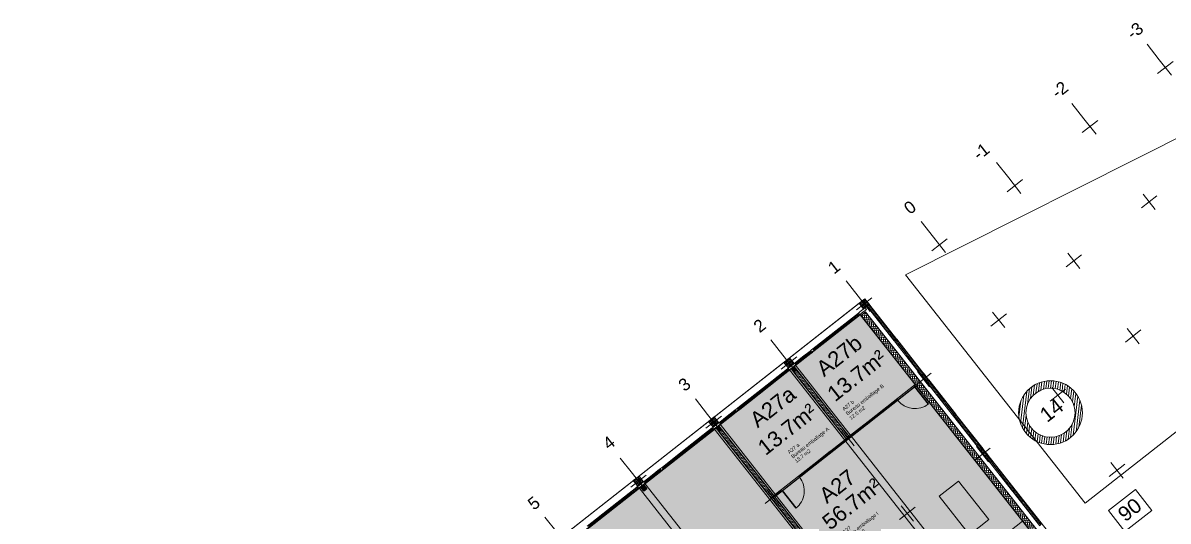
# Model space of a CAD drawing. Header units: metres. Extents: x 2540421 to 2540539, y 1181212 to 1181315.
# Drawn here: x 2540468.63 to 2540515.28, y 1181292.39 to 1181312.71 of the extents above; entities that cross this region are included whole.
import ezdxf
from ezdxf.enums import TextEntityAlignment as Align

# ---------------------------------------------------------------- set-up
doc = ezdxf.new("R2010")
doc.units = ezdxf.units.M
doc.header["$LTSCALE"] = 5080
doc.linetypes.add('STYLE_01', pattern=[0.136032, 0.068016, -0.068016])
doc.layers.get('0').update_dxf_attribs({"lineweight": 20})
doc.layers.add('Axe batim.', color=7, linetype='Continuous')
doc.layers.add('Z2-texte', color=7, linetype='Continuous')
for name, color, linetype, lineweight in [('CLOISONS', 7, 'Continuous', 20), ('coupole', 7, 'Continuous', 20), ('Detection incendie', 7, 'Continuous', 20), ('HEIG-FLOOR', 10, 'Continuous', 20), ('HEIG-PORTES', 130, 'Continuous', 20), ('HEIG-ROOM', 160, 'Continuous', 20), ('L_GENDE', 7, 'Continuous', 20), ('MURS_ET_PILIERS', 7, 'Continuous', 20), ('PORTES', 7, 'Continuous', 20), ('Surface', 7, 'Continuous', 20), ('TRAITILL_S', 7, 'Continuous', 20), ('TRAME-MUR', 7, 'Continuous', 20), ('Z-contour', 7, 'Continuous', 20), ('Z-couleur', 7, 'Continuous', 20)]:
    doc.layers.add(name, color=color, linetype=linetype, lineweight=lineweight)
doc.styles.add('GENERATED_STYLE_1', font='arial.ttf')
doc.styles.add('Helvetica (bold)', font='arial.ttf', dxfattribs={"height": 150})
doc.styles.get("Standard").update_dxf_attribs({"font": 'arial.ttf', "height": 63})
pattern_1 = [(173.1665272, (2540473.31468, 1180204.514543), (0.004759362, 0.0397158466), [])]
pattern_2 = [(83.166527, (2540443.393077, 1181174.026504), (-0.04728668, 0.005666615), []), (173.166527, (2540443.393077, 1181174.026504), (-0.005666615, -0.04728668), [])]
pattern_3 = [(38.166527, (2540473.31468, 1180204.514543), (-0.0308974592, 0.039310902), []), (128.166527, (2540473.31468, 1180204.514543), (-0.039310902, -0.0308974592), [])]

# ---------------------------------------------------------------- blocks, each defined once
blk = doc.blocks.new('A27_Labo emballage I_2', base_point=(694.553, 838.337))
at = {"linetype": 'Continuous', "lineweight": 0, "flags": 1}
for tag in ['ROOM_AREA', 'ROOM_PERIM', 'ROOM_WALLS_SURF', 'ROOM_DOORS_SURF', 'ROOM_WINDS_SURF', 'ROOM_BASELEV', 'ROOM_HEIGHT', 'ROOM_NET_AREA', 'ROOM_REDUCED_AREA', 'ROOM_VOLUME']:
    blk.add_attdef(tag, text='', height=2, dxfattribs=at).set_placement((694.553, 837.766), align=Align.BOTTOM_LEFT)
at = {"layer": 'Z2-texte', "style": 'GENERATED_STYLE_1'}
for tag, p in [('ROOM_NAME', (694.553, 838.108)), ('ROOM_NUMBER', (694.553, 837.873)), ('ROOM_CALC_AREA', (694.553, 837.637))]:
    blk.add_attdef(tag, text='', height=0.15, dxfattribs=at).set_placement(p, align=Align.BOTTOM_LEFT)
blk = doc.blocks.new('A27 a_Bureau emballage A_4', base_point=(694.553, 842.58))
at = {"linetype": 'Continuous', "lineweight": 0, "flags": 1}
for tag in ['ROOM_AREA', 'ROOM_PERIM', 'ROOM_WALLS_SURF', 'ROOM_DOORS_SURF', 'ROOM_WINDS_SURF', 'ROOM_BASELEV', 'ROOM_HEIGHT', 'ROOM_NET_AREA', 'ROOM_REDUCED_AREA', 'ROOM_VOLUME']:
    blk.add_attdef(tag, text='', height=2, dxfattribs=at).set_placement((694.553, 842.009), align=Align.BOTTOM_LEFT)
at = {"layer": 'Z2-texte', "style": 'GENERATED_STYLE_1'}
for tag, p in [('ROOM_NAME', (694.553, 842.351)), ('ROOM_NUMBER', (694.553, 842.116)), ('ROOM_CALC_AREA', (694.553, 841.88))]:
    blk.add_attdef(tag, text='', height=0.15, dxfattribs=at).set_placement(p, align=Align.BOTTOM_LEFT)
blk = doc.blocks.new('A27 b_Bureau emballage B_5', base_point=(697.476, 842.58))
at = {"linetype": 'Continuous', "lineweight": 0, "flags": 1}
for tag in ['ROOM_AREA', 'ROOM_PERIM', 'ROOM_WALLS_SURF', 'ROOM_DOORS_SURF', 'ROOM_WINDS_SURF', 'ROOM_BASELEV', 'ROOM_HEIGHT', 'ROOM_NET_AREA', 'ROOM_REDUCED_AREA', 'ROOM_VOLUME']:
    blk.add_attdef(tag, text='', height=2, dxfattribs=at).set_placement((697.476, 842.009), align=Align.BOTTOM_LEFT)
at = {"layer": 'Z2-texte', "style": 'GENERATED_STYLE_1'}
for tag, p in [('ROOM_NAME', (697.476, 842.351)), ('ROOM_NUMBER', (697.476, 842.116)), ('ROOM_CALC_AREA', (697.476, 841.88))]:
    blk.add_attdef(tag, text='', height=0.15, dxfattribs=at).set_placement(p, align=Align.BOTTOM_LEFT)

msp = doc.modelspace()

# ---------------------------------------------------------------- hatches: boundary and pattern name
at = {"lineweight": 18}
h = msp.add_hatch(dxfattribs=at)
h.set_pattern_fill('_BETON_PREF__2_', color=256, angle=38.1665, style=0, pattern_type=2)
h.set_pattern_definition(pattern_3)
h.paths.add_polyline_path([(2540503.116, 1181301.211), (2540503.11, 1181301.219), (2540503.023, 1181301.151), (2540503.029, 1181301.143)], flags=0)
for points in [[(2540500.062, 1181298.493), (2540500.125, 1181298.543), (2540500.045, 1181298.645), (2540499.982, 1181298.596)], [(2540496.996, 1181296.083), (2540497.059, 1181296.133), (2540496.979, 1181296.235), (2540496.916, 1181296.186)], [(2540493.93, 1181293.673), (2540493.993, 1181293.723), (2540493.912, 1181293.825), (2540493.85, 1181293.776)]]:
    msp.add_hatch(color=256, dxfattribs=at).paths.add_polyline_path(points, flags=0)
at = {"layer": 'CLOISONS', "linetype": 'Continuous', "lineweight": 18}
for points in [[(2540504.266, 1181297.32), (2540504.219, 1181297.283), (2540504.182, 1181297.33), (2540504.229, 1181297.367)], [(2540503.576, 1181296.777), (2540503.623, 1181296.814), (2540503.586, 1181296.862), (2540503.538, 1181296.825)], [(2540503.623, 1181296.814), (2540503.576, 1181296.777), (2540503.538, 1181296.825), (2540503.586, 1181296.862)], [(2540502.932, 1181296.272), (2540502.979, 1181296.309), (2540502.942, 1181296.356), (2540502.895, 1181296.319)], [(2540502.979, 1181296.309), (2540502.932, 1181296.272), (2540502.895, 1181296.319), (2540502.942, 1181296.356)], [(2540502.249, 1181295.735), (2540502.202, 1181295.698), (2540502.165, 1181295.745), (2540502.212, 1181295.782)], [(2540502.289, 1181295.766), (2540502.336, 1181295.803), (2540502.299, 1181295.85), (2540502.252, 1181295.813)], [(2540501.559, 1181295.192), (2540501.606, 1181295.229), (2540501.569, 1181295.277), (2540501.522, 1181295.24)], [(2540501.606, 1181295.229), (2540501.559, 1181295.192), (2540501.522, 1181295.24), (2540501.569, 1181295.277)], [(2540500.915, 1181294.687), (2540500.963, 1181294.724), (2540500.926, 1181294.771), (2540500.878, 1181294.734)], [(2540500.963, 1181294.724), (2540500.915, 1181294.687), (2540500.878, 1181294.734), (2540500.926, 1181294.771)], [(2540500.272, 1181294.181), (2540500.319, 1181294.218), (2540500.282, 1181294.265), (2540500.235, 1181294.228)]]:
    msp.add_hatch(color=256, dxfattribs=at).paths.add_polyline_path(points, flags=0)
at = {"layer": 'Detection incendie', "linetype": 'Continuous', "lineweight": 20}
h = msp.add_hatch(dxfattribs=at)
h.set_pattern_fill('ANSI31', color=161, scale=0.03, angle=38.1665, style=0)
h.set_pattern_definition([(83.166527, (2540446.29578, 1180766.048435), (-0.09457336, 0.01133323), [])])
h.paths.add_polyline_path([(2540509.473, 1181296.01, 1), (2540511.517, 1181297.617, 1)])
h.paths.add_polyline_path([(2540511.281, 1181297.431, -1), (2540509.709, 1181296.195, -1)], flags=16)
h.paths.add_polyline_path([(2540509.773, 1181296.885), (2540510.583, 1181297.522), (2540511.141, 1181296.812), (2540510.331, 1181296.176)], flags=8)
at = {"layer": 'MURS_ET_PILIERS', "lineweight": 18}
h = msp.add_hatch(dxfattribs=at)
h.set_pattern_fill('_BETON_PREF__2_', color=256, angle=38.1665, style=0, pattern_type=2)
h.set_pattern_definition(pattern_3)
h.paths.add_polyline_path([(2540505.334, 1181298.389), (2540505.328, 1181298.396), (2540505.241, 1181298.328), (2540505.248, 1181298.321)], flags=0)
h = msp.add_hatch(dxfattribs=at)
h.set_pattern_fill('_BETON_PREF__2_', color=256, angle=38.1665, style=0, pattern_type=2)
h.set_pattern_definition(pattern_3)
h.paths.add_polyline_path([(2540507.744, 1181295.322), (2540507.738, 1181295.33), (2540507.651, 1181295.262), (2540507.658, 1181295.254)], flags=0)
at = {"layer": 'TRAME-MUR', "linetype": 'Continuous', "lineweight": 20}
h = msp.add_hatch(dxfattribs=at)
h.set_pattern_fill('ANSI37', color=256, scale=0.015, angle=38.1665, style=0)
h.set_pattern_definition(pattern_2)
h.paths.add_polyline_path([(2540502.882, 1181301.04), (2540503.117, 1181301.225), (2540502.932, 1181301.461), (2540502.696, 1181301.276)], flags=0)
h = msp.add_hatch(dxfattribs=at)
h.set_pattern_fill('ANSI37', color=256, scale=0.015, angle=38.1665, style=0)
h.set_pattern_definition(pattern_2)
h.paths.add_polyline_path([(2540504.227, 1181299.814), (2540503.124, 1181301.217), (2540503.029, 1181301.143), (2540504.132, 1181299.74)], flags=0)
at = {"layer": 'TRAME-MUR', "lineweight": 18}
h = msp.add_hatch(dxfattribs=at)
h.set_pattern_fill('_BETON_ARME', color=256, angle=38.1665, style=0, pattern_type=2)
h.set_pattern_definition([(83.166527, (2540473.31468, 1180204.51454), (-0.0794316915, 0.0095187237), []), (173.166527, (2540473.31468, 1180204.51454), (0.0095187237, 0.0794316915), [])])
h.paths.add_polyline_path([(2540502.771, 1181300.775), (2540509.915, 1181291.687), (2540510.104, 1181291.835), (2540502.96, 1181300.923)], flags=0)
at = {"layer": 'TRAME-MUR', "linetype": 'Continuous', "lineweight": 20}
h = msp.add_hatch(dxfattribs=at)
h.set_pattern_fill('ANSI37', color=256, scale=0.015, angle=38.1665, style=0)
h.set_pattern_definition(pattern_2)
h.paths.add_polyline_path([(2540505.336, 1181298.403), (2540504.233, 1181299.806), (2540504.138, 1181299.732), (2540505.241, 1181298.328)], flags=0)
h = msp.add_hatch(dxfattribs=at)
h.set_pattern_fill('ANSI37', color=256, scale=0.015, angle=38.1665, style=0)
h.set_pattern_definition(pattern_2)
h.paths.add_polyline_path([(2540499.815, 1181298.63), (2540500.051, 1181298.815), (2540499.866, 1181299.051), (2540499.63, 1181298.866)], flags=0)
at = {"layer": 'TRAME-MUR', "lineweight": 18}
h = msp.add_hatch(dxfattribs=at)
h.set_pattern_fill('_BRIQUE_CIMENT', color=256, angle=38.1665, style=0, pattern_type=2)
h.set_pattern_definition(pattern_1)
h.paths.add_polyline_path([(2540500.159, 1181298.557), (2540500.041, 1181298.464), (2540502.173, 1181295.751), (2540502.291, 1181295.844)], flags=0)
at = {"layer": 'TRAME-MUR', "linetype": 'Continuous', "lineweight": 20}
h = msp.add_hatch(dxfattribs=at)
h.set_pattern_fill('ANSI37', color=256, scale=0.015, angle=38.1665, style=0)
h.set_pattern_definition(pattern_2)
h.paths.add_polyline_path([(2540505.527, 1181298.159), (2540505.342, 1181298.395), (2540505.248, 1181298.321), (2540505.433, 1181298.085)], flags=0)
h = msp.add_hatch(dxfattribs=at)
h.set_pattern_fill('ANSI37', color=256, scale=0.015, angle=38.1665, style=0)
h.set_pattern_definition(pattern_2)
h.paths.add_polyline_path([(2540506.637, 1181296.748), (2540505.534, 1181298.151), (2540505.439, 1181298.077), (2540506.542, 1181296.673)], flags=0)
h = msp.add_hatch(dxfattribs=at)
h.set_pattern_fill('ANSI37', color=256, scale=0.015, angle=38.1665, style=0)
h.set_pattern_definition(pattern_2)
h.paths.add_polyline_path([(2540496.749, 1181296.22), (2540496.985, 1181296.405), (2540496.799, 1181296.641), (2540496.564, 1181296.456)], flags=0)
h = msp.add_hatch(dxfattribs=at)
h.set_pattern_fill('ANSI37', color=256, scale=0.015, angle=38.1665, style=0)
h.set_pattern_definition(pattern_2)
h.paths.add_polyline_path([(2540507.746, 1181295.336), (2540506.643, 1181296.74), (2540506.548, 1181296.666), (2540507.651, 1181295.262)], flags=0)
at = {"layer": 'TRAME-MUR', "lineweight": 18}
h = msp.add_hatch(dxfattribs=at)
h.set_pattern_fill('_BRIQUE_CIMENT', color=256, angle=38.1665, style=0, pattern_type=2)
h.set_pattern_definition(pattern_1)
h.paths.add_polyline_path([(2540497.093, 1181296.147), (2540496.975, 1181296.054), (2540503.853, 1181287.303), (2540503.971, 1181287.396)], flags=0)
at = {"layer": 'TRAME-MUR', "linetype": 'Continuous', "lineweight": 20}
h = msp.add_hatch(dxfattribs=at)
h.set_pattern_fill('ANSI37', color=256, scale=0.015, angle=38.1665, style=0)
h.set_pattern_definition(pattern_2)
h.paths.add_polyline_path([(2540507.937, 1181295.093), (2540507.752, 1181295.328), (2540507.658, 1181295.254), (2540507.843, 1181295.018)], flags=0)
h = msp.add_hatch(dxfattribs=at)
h.set_pattern_fill('ANSI37', color=256, scale=0.015, angle=38.1665, style=0)
h.set_pattern_definition(pattern_2)
h.paths.add_polyline_path([(2540509.047, 1181293.681), (2540507.944, 1181295.085), (2540507.849, 1181295.011), (2540508.952, 1181293.607)], flags=0)
h = msp.add_hatch(dxfattribs=at)
h.set_pattern_fill('ANSI37', color=256, scale=0.015, angle=38.1665, style=0)
h.set_pattern_definition(pattern_2)
h.paths.add_polyline_path([(2540493.683, 1181293.81), (2540493.919, 1181293.995), (2540493.733, 1181294.231), (2540493.497, 1181294.046)], flags=0)
h = msp.add_hatch(dxfattribs=at)
h.set_pattern_fill('ANSI37', color=256, scale=0.015, angle=38.1665, style=0)
h.set_pattern_definition(pattern_2)
h.paths.add_polyline_path([(2540510.156, 1181292.27), (2540509.053, 1181293.674), (2540508.958, 1181293.599), (2540510.061, 1181292.196)], flags=0)
at = {"layer": 'Z-couleur', "linetype": 'Continuous', "lineweight": 20, "true_color": 0xffd1ff}
for points in [[(2540502.291, 1181295.844), (2540500.054, 1181298.69), (2540502.747, 1181300.807), (2540504.984, 1181297.961), (2540504.937, 1181297.923), (2540504.974, 1181297.876), (2540504.266, 1181297.32), (2540504.229, 1181297.367)], [(2540499.225, 1181293.434), (2540496.988, 1181296.28), (2540499.936, 1181298.597), (2540502.173, 1181295.751), (2540500.235, 1181294.228), (2540500.272, 1181294.181), (2540499.565, 1181293.625), (2540499.527, 1181293.672)], [(2540504.104, 1181287.348), (2540504.03, 1181287.442), (2540503.971, 1181287.396), (2540499.262, 1181293.387), (2540505.021, 1181297.913), (2540509.804, 1181291.828), (2540507.17, 1181289.758), (2540507.096, 1181289.852), (2540506.86, 1181289.667), (2540506.934, 1181289.573), (2540506.887, 1181289.535), (2540506.924, 1181289.488), (2540505.666, 1181288.5), (2540505.629, 1181288.547)], [(2540497.838, 1181282.576), (2540490.855, 1181291.46), (2540493.796, 1181293.771), (2540493.922, 1181293.61), (2540494.056, 1181293.715), (2540493.929, 1181293.876), (2540496.87, 1181296.187), (2540503.853, 1181287.303), (2540503.794, 1181287.257), (2540503.868, 1181287.163), (2540501.037, 1181284.938), (2540500.963, 1181285.032), (2540500.727, 1181284.847), (2540500.802, 1181284.753), (2540500.754, 1181284.715), (2540500.791, 1181284.668), (2540499.533, 1181283.68), (2540499.496, 1181283.727), (2540497.971, 1181282.528), (2540497.897, 1181282.622)]]:
    msp.add_hatch(color=7, dxfattribs=at).paths.add_polyline_path(points)

# ---------------------------------------------------------------- linework, layer by layer
at = {"lineweight": 18}
for p, q in [((2540504.582, 1181302.436), (2540517.068, 1181308.72)), ((2540511.903, 1181293.122), (2540504.582, 1181302.436)), ((2540522.674, 1181301.588), (2540511.903, 1181293.122)), ((2540502.696, 1181301.276), (2540487.601, 1181289.411)), ((2540502.944, 1181301.089), (2540502.745, 1181300.933)), ((2540502.882, 1181301.04), (2540503.023, 1181301.151)), ((2540502.994, 1181301.026), (2540502.944, 1181301.089)), ((2540503.023, 1181301.151), (2540503.029, 1181301.143)), ((2540503.11, 1181301.219), (2540503.117, 1181301.225)), ((2540503.116, 1181301.211), (2540503.11, 1181301.219)), ((2540503.124, 1181301.217), (2540503.116, 1181301.211)), ((2540502.795, 1181300.87), (2540502.994, 1181301.026)), ((2540499.866, 1181299.051), (2540499.63, 1181298.866)), ((2540499.815, 1181298.63), (2540500.051, 1181298.815)), ((2540499.904, 1181298.598), (2540499.983, 1181298.66)), ((2540499.983, 1181298.66), (2540500.061, 1181298.721)), ((2540496.799, 1181296.641), (2540496.564, 1181296.456)), ((2540496.749, 1181296.22), (2540496.985, 1181296.405)), ((2540496.838, 1181296.188), (2540496.916, 1181296.25)), ((2540496.916, 1181296.25), (2540496.995, 1181296.311)), ((2540493.733, 1181294.231), (2540493.497, 1181294.046)), ((2540493.683, 1181293.81), (2540493.919, 1181293.995)), ((2540493.772, 1181293.778), (2540493.85, 1181293.84)), ((2540493.85, 1181293.84), (2540493.929, 1181293.901))]:
    msp.add_line(p, q, dxfattribs=at)
at = {"linetype": 'Continuous', "lineweight": 18}
for p, q in [((2540502.667, 1181300.871), (2540500.819, 1181299.419)), ((2540502.691, 1181300.839), (2540500.844, 1181299.387)), ((2540500.869, 1181299.356), (2540502.716, 1181300.808)), ((2540502.667, 1181300.871), (2540501.743, 1181300.145)), ((2540501.792, 1181300.082), (2540502.716, 1181300.808)), ((2540502.745, 1181300.933), (2540502.667, 1181300.871)), ((2540502.667, 1181300.871), (2540502.716, 1181300.808)), ((2540502.667, 1181300.871), (2540502.667, 1181300.871)), ((2540502.667, 1181300.871), (2540502.716, 1181300.808)), ((2540502.716, 1181300.808), (2540502.667, 1181300.871)), ((2540502.716, 1181300.808), (2540502.795, 1181300.87)), ((2540502.716, 1181300.808), (2540502.716, 1181300.808)), ((2540501.743, 1181300.145), (2540500.819, 1181299.419)), ((2540500.869, 1181299.356), (2540501.792, 1181300.082)), ((2540500.126, 1181298.849), (2540500.685, 1181299.288)), ((2540500.71, 1181299.256), (2540500.151, 1181298.817)), ((2540500.734, 1181299.225), (2540500.176, 1181298.786)), ((2540500.393, 1181299.084), (2540500.7, 1181299.325)), ((2540500.769, 1181299.278), (2540500.443, 1181299.021)), ((2540500.685, 1181299.288), (2540500.716, 1181299.313)), ((2540500.734, 1181299.225), (2540500.685, 1181299.288)), ((2540500.7, 1181299.325), (2540500.774, 1181299.384)), ((2540500.712, 1181299.309), (2540500.7, 1181299.325)), ((2540500.732, 1181299.325), (2540500.712, 1181299.309)), ((2540500.716, 1181299.313), (2540500.729, 1181299.297)), ((2540500.729, 1181299.297), (2540500.753, 1181299.265)), ((2540500.769, 1181299.278), (2540500.732, 1181299.325)), ((2540500.797, 1181299.274), (2540500.734, 1181299.225)), ((2540500.819, 1181299.419), (2540500.74, 1181299.357)), ((2540500.753, 1181299.265), (2540500.785, 1181299.29)), ((2540500.824, 1181299.321), (2540500.769, 1181299.278)), ((2540500.785, 1181299.29), (2540500.797, 1181299.274)), ((2540500.79, 1181299.294), (2540500.869, 1181299.356)), ((2540500.869, 1181299.356), (2540500.819, 1181299.419)), ((2540500.819, 1181299.419), (2540500.869, 1181299.356)), ((2540500.869, 1181299.356), (2540500.819, 1181299.419)), ((2540500.819, 1181299.419), (2540500.819, 1181299.419)), ((2540500.869, 1181299.356), (2540500.869, 1181299.356)), ((2540500.012, 1181298.784), (2540500.087, 1181298.843)), ((2540500.116, 1181298.764), (2540500.061, 1181298.721)), ((2540500.099, 1181298.827), (2540500.079, 1181298.812)), ((2540500.079, 1181298.812), (2540500.116, 1181298.764)), ((2540500.087, 1181298.843), (2540500.393, 1181299.084)), ((2540500.087, 1181298.843), (2540500.099, 1181298.827)), ((2540500.095, 1181298.824), (2540500.126, 1181298.849)), ((2540500.107, 1181298.808), (2540500.095, 1181298.824)), ((2540500.1, 1181298.752), (2540500.132, 1181298.777)), ((2540500.113, 1181298.736), (2540500.1, 1181298.752)), ((2540500.132, 1181298.777), (2540500.107, 1181298.808)), ((2540500.176, 1181298.786), (2540500.113, 1181298.736)), ((2540500.443, 1181299.021), (2540500.116, 1181298.764)), ((2540500.126, 1181298.849), (2540500.176, 1181298.786)), ((2540499.765, 1181298.565), (2540497.791, 1181297.013)), ((2540497.816, 1181296.982), (2540499.79, 1181298.533)), ((2540497.84, 1181296.95), (2540499.814, 1181298.502)), ((2540499.78, 1181298.602), (2540498.766, 1181297.805)), ((2540498.815, 1181297.742), (2540499.849, 1181298.555)), ((2540499.796, 1181298.59), (2540499.765, 1181298.565)), ((2540499.765, 1181298.565), (2540499.814, 1181298.502)), ((2540499.855, 1181298.661), (2540499.78, 1181298.602)), ((2540499.78, 1181298.602), (2540499.792, 1181298.586)), ((2540499.792, 1181298.586), (2540499.812, 1181298.602)), ((2540499.809, 1181298.574), (2540499.796, 1181298.59)), ((2540499.834, 1181298.542), (2540499.809, 1181298.574)), ((2540499.812, 1181298.602), (2540499.849, 1181298.555)), ((2540499.814, 1181298.502), (2540499.877, 1181298.551)), ((2540499.865, 1181298.567), (2540499.834, 1181298.542)), ((2540499.849, 1181298.555), (2540499.904, 1181298.598)), ((2540499.877, 1181298.551), (2540499.865, 1181298.567)), ((2540498.766, 1181297.805), (2540497.751, 1181297.008)), ((2540497.781, 1181296.929), (2540498.815, 1181297.742)), ((2540497.06, 1181296.439), (2540497.619, 1181296.878)), ((2540497.327, 1181296.674), (2540497.634, 1181296.915)), ((2540497.703, 1181296.868), (2540497.376, 1181296.611)), ((2540497.619, 1181296.878), (2540497.65, 1181296.903)), ((2540497.668, 1181296.815), (2540497.619, 1181296.878)), ((2540497.634, 1181296.915), (2540497.708, 1181296.974)), ((2540497.646, 1181296.899), (2540497.634, 1181296.915)), ((2540497.666, 1181296.915), (2540497.646, 1181296.899)), ((2540497.65, 1181296.903), (2540497.662, 1181296.887)), ((2540497.662, 1181296.887), (2540497.687, 1181296.855)), ((2540497.703, 1181296.868), (2540497.666, 1181296.915)), ((2540497.751, 1181297.008), (2540497.677, 1181296.949)), ((2540497.687, 1181296.855), (2540497.719, 1181296.88)), ((2540497.758, 1181296.911), (2540497.703, 1181296.868)), ((2540497.719, 1181296.88), (2540497.731, 1181296.864)), ((2540497.726, 1181296.886), (2540497.781, 1181296.929)), ((2540497.744, 1181296.976), (2540497.764, 1181296.992)), ((2540497.781, 1181296.929), (2540497.744, 1181296.976)), ((2540497.764, 1181296.992), (2540497.751, 1181297.008)), ((2540497.791, 1181297.013), (2540497.76, 1181296.989)), ((2540497.76, 1181296.989), (2540497.772, 1181296.973)), ((2540497.797, 1181296.941), (2540497.765, 1181296.917)), ((2540497.765, 1181296.917), (2540497.778, 1181296.901)), ((2540497.772, 1181296.973), (2540497.797, 1181296.941)), ((2540497.778, 1181296.901), (2540497.84, 1181296.95)), ((2540497.84, 1181296.95), (2540497.791, 1181297.013)), ((2540496.946, 1181296.374), (2540497.02, 1181296.433)), ((2540497.033, 1181296.417), (2540497.013, 1181296.402)), ((2540497.013, 1181296.402), (2540497.05, 1181296.354)), ((2540497.02, 1181296.433), (2540497.327, 1181296.674)), ((2540497.02, 1181296.433), (2540497.033, 1181296.417)), ((2540497.028, 1181296.414), (2540497.06, 1181296.439)), ((2540497.041, 1181296.398), (2540497.028, 1181296.414)), ((2540497.376, 1181296.611), (2540497.05, 1181296.354)), ((2540497.06, 1181296.439), (2540497.109, 1181296.376)), ((2540497.643, 1181296.846), (2540497.085, 1181296.407)), ((2540497.668, 1181296.815), (2540497.109, 1181296.376)), ((2540497.731, 1181296.864), (2540497.668, 1181296.815)), ((2540496.699, 1181296.155), (2540494.725, 1181294.603)), ((2540494.749, 1181294.572), (2540496.724, 1181296.123)), ((2540494.774, 1181294.54), (2540496.748, 1181296.092)), ((2540496.714, 1181296.192), (2540495.699, 1181295.395)), ((2540495.749, 1181295.332), (2540496.783, 1181296.145)), ((2540496.73, 1181296.18), (2540496.699, 1181296.155)), ((2540496.699, 1181296.155), (2540496.748, 1181296.092)), ((2540496.788, 1181296.251), (2540496.714, 1181296.192)), ((2540496.714, 1181296.192), (2540496.726, 1181296.176)), ((2540496.726, 1181296.176), (2540496.746, 1181296.192)), ((2540496.743, 1181296.164), (2540496.73, 1181296.18)), ((2540496.767, 1181296.132), (2540496.743, 1181296.164)), ((2540496.746, 1181296.192), (2540496.783, 1181296.145)), ((2540496.748, 1181296.092), (2540496.811, 1181296.141)), ((2540496.799, 1181296.157), (2540496.767, 1181296.132)), ((2540496.783, 1181296.145), (2540496.838, 1181296.188)), ((2540496.811, 1181296.141), (2540496.799, 1181296.157)), ((2540497.05, 1181296.354), (2540496.995, 1181296.311)), ((2540497.034, 1181296.342), (2540497.065, 1181296.367)), ((2540497.046, 1181296.326), (2540497.034, 1181296.342)), ((2540497.065, 1181296.367), (2540497.041, 1181296.398)), ((2540497.109, 1181296.376), (2540497.046, 1181296.326)), ((2540495.699, 1181295.395), (2540494.685, 1181294.598)), ((2540494.715, 1181294.519), (2540495.749, 1181295.332)), ((2540494.567, 1181294.505), (2540494.642, 1181294.564)), ((2540494.685, 1181294.598), (2540494.611, 1181294.539)), ((2540494.678, 1181294.566), (2540494.698, 1181294.582)), ((2540494.715, 1181294.519), (2540494.678, 1181294.566)), ((2540494.698, 1181294.582), (2540494.685, 1181294.598)), ((2540494.725, 1181294.603), (2540494.693, 1181294.579)), ((2540494.693, 1181294.579), (2540494.706, 1181294.563)), ((2540494.706, 1181294.563), (2540494.73, 1181294.531)), ((2540494.711, 1181294.491), (2540494.774, 1181294.54)), ((2540494.774, 1181294.54), (2540494.725, 1181294.603)), ((2540493.954, 1181294.023), (2540494.261, 1181294.264)), ((2540494.31, 1181294.201), (2540493.983, 1181293.944)), ((2540493.994, 1181294.029), (2540494.552, 1181294.468)), ((2540494.577, 1181294.436), (2540494.018, 1181293.997)), ((2540494.602, 1181294.405), (2540494.043, 1181293.966)), ((2540494.261, 1181294.264), (2540494.567, 1181294.505)), ((2540494.637, 1181294.458), (2540494.31, 1181294.201)), ((2540494.552, 1181294.468), (2540494.584, 1181294.493)), ((2540494.602, 1181294.405), (2540494.552, 1181294.468)), ((2540494.58, 1181294.489), (2540494.567, 1181294.505)), ((2540494.6, 1181294.505), (2540494.58, 1181294.489)), ((2540494.584, 1181294.493), (2540494.596, 1181294.477)), ((2540494.596, 1181294.477), (2540494.621, 1181294.445)), ((2540494.637, 1181294.458), (2540494.6, 1181294.505)), ((2540494.665, 1181294.454), (2540494.602, 1181294.405)), ((2540494.621, 1181294.445), (2540494.652, 1181294.47)), ((2540494.691, 1181294.501), (2540494.637, 1181294.458)), ((2540494.652, 1181294.47), (2540494.665, 1181294.454)), ((2540494.66, 1181294.476), (2540494.715, 1181294.519)), ((2540494.73, 1181294.531), (2540494.699, 1181294.507)), ((2540494.699, 1181294.507), (2540494.711, 1181294.491)), ((2540493.633, 1181293.745), (2540491.659, 1181292.193)), ((2540491.683, 1181292.162), (2540493.657, 1181293.713)), ((2540491.708, 1181292.13), (2540493.682, 1181293.682)), ((2540493.647, 1181293.782), (2540492.633, 1181292.985)), ((2540492.683, 1181292.922), (2540493.717, 1181293.735)), ((2540493.664, 1181293.77), (2540493.633, 1181293.745)), ((2540493.633, 1181293.745), (2540493.682, 1181293.682)), ((2540493.722, 1181293.841), (2540493.647, 1181293.782)), ((2540493.647, 1181293.782), (2540493.66, 1181293.766)), ((2540493.66, 1181293.766), (2540493.68, 1181293.782)), ((2540493.676, 1181293.754), (2540493.664, 1181293.77)), ((2540493.701, 1181293.722), (2540493.676, 1181293.754)), ((2540493.68, 1181293.782), (2540493.717, 1181293.735)), ((2540493.682, 1181293.682), (2540493.745, 1181293.731)), ((2540493.733, 1181293.747), (2540493.701, 1181293.722)), ((2540493.717, 1181293.735), (2540493.772, 1181293.778)), ((2540493.745, 1181293.731), (2540493.733, 1181293.747)), ((2540493.879, 1181293.964), (2540493.954, 1181294.023)), ((2540493.983, 1181293.944), (2540493.929, 1181293.901)), ((2540493.966, 1181294.007), (2540493.946, 1181293.992)), ((2540493.946, 1181293.992), (2540493.983, 1181293.944)), ((2540493.954, 1181294.023), (2540493.966, 1181294.007)), ((2540493.962, 1181294.004), (2540493.994, 1181294.029)), ((2540493.974, 1181293.988), (2540493.962, 1181294.004)), ((2540493.968, 1181293.932), (2540493.999, 1181293.957)), ((2540493.98, 1181293.916), (2540493.968, 1181293.932)), ((2540493.999, 1181293.957), (2540493.974, 1181293.988)), ((2540494.043, 1181293.966), (2540493.98, 1181293.916)), ((2540493.994, 1181294.029), (2540494.043, 1181293.966)), ((2540492.633, 1181292.985), (2540491.619, 1181292.188)), ((2540491.648, 1181292.109), (2540492.683, 1181292.922))]:
    msp.add_line(p, q, dxfattribs=at)
at = {"linetype": 'Continuous', "lineweight": 20}
for p, q in [((2540502.771, 1181300.775), (2540502.734, 1181300.822)), ((2540500.041, 1181298.464), (2540499.924, 1181298.613)), ((2540500.159, 1181298.557), (2540500.042, 1181298.706)), ((2540496.975, 1181296.054), (2540496.857, 1181296.203)), ((2540497.093, 1181296.147), (2540496.975, 1181296.296)), ((2540493.901, 1181293.638), (2540493.783, 1181293.787)), ((2540493.922, 1181293.61), (2540493.901, 1181293.638)), ((2540494.034, 1181293.743), (2540493.917, 1181293.892)), ((2540494.056, 1181293.715), (2540493.922, 1181293.61)), ((2540494.034, 1181293.743), (2540494.056, 1181293.715))]:
    msp.add_line(p, q, dxfattribs=at)
at = {"lineweight": 18, "flags": 128}
for points in [[(2540500.061, 1181298.479), (2540500.139, 1181298.541), (2540500.047, 1181298.659), (2540499.968, 1181298.597)], [(2540500.062, 1181298.493), (2540500.125, 1181298.543), (2540500.045, 1181298.645), (2540499.982, 1181298.596)], [(2540496.994, 1181296.069), (2540497.073, 1181296.131), (2540496.98, 1181296.249), (2540496.902, 1181296.187)], [(2540496.996, 1181296.083), (2540497.059, 1181296.133), (2540496.979, 1181296.235), (2540496.916, 1181296.186)], [(2540493.928, 1181293.659), (2540494.007, 1181293.721), (2540493.914, 1181293.839), (2540493.836, 1181293.777)], [(2540493.93, 1181293.673), (2540493.993, 1181293.723), (2540493.912, 1181293.825), (2540493.85, 1181293.776)]]:
    msp.add_lwpolyline(points, close=True, dxfattribs=at)
at = {"layer": 'Axe batim.', "color": 0, "linetype": 'Continuous', "lineweight": 0}
for p, q in [((2540514.925, 1181311.205), (2540514.43, 1181311.834)), ((2540511.858, 1181308.795), (2540511.364, 1181309.424)), ((2540508.792, 1181306.385), (2540508.298, 1181307.014)), ((2540505.726, 1181303.975), (2540505.231, 1181304.604)), ((2540502.66, 1181301.565), (2540502.165, 1181302.194)), ((2540499.593, 1181299.155), (2540499.099, 1181299.784)), ((2540496.527, 1181296.745), (2540496.033, 1181297.374)), ((2540493.461, 1181294.335), (2540492.966, 1181294.964)), ((2540490.395, 1181291.925), (2540489.9, 1181292.554))]:
    msp.add_line(p, q, dxfattribs=at)
at = {"layer": 'Axe batim.', "color": 250, "linetype": 'Continuous', "lineweight": 0}
for p, q in [((2540515.486, 1181311.138), (2540514.857, 1181310.643)), ((2540514.925, 1181311.205), (2540515.419, 1181310.576)), ((2540512.42, 1181308.728), (2540511.791, 1181308.233)), ((2540511.858, 1181308.795), (2540512.353, 1181308.166)), ((2540509.354, 1181306.318), (2540508.725, 1181305.823)), ((2540508.792, 1181306.385), (2540509.286, 1181305.756)), ((2540514.83, 1181305.661), (2540514.201, 1181305.167)), ((2540514.268, 1181305.729), (2540514.763, 1181305.1)), ((2540506.287, 1181303.908), (2540505.659, 1181303.413)), ((2540505.726, 1181303.975), (2540506.22, 1181303.346)), ((2540511.764, 1181303.251), (2540511.135, 1181302.757)), ((2540511.202, 1181303.319), (2540511.696, 1181302.69)), ((2540502.66, 1181301.565), (2540503.154, 1181300.936)), ((2540503.221, 1181301.498), (2540502.592, 1181301.003)), ((2540508.697, 1181300.841), (2540508.069, 1181300.347)), ((2540508.136, 1181300.909), (2540508.63, 1181300.28)), ((2540514.174, 1181300.185), (2540513.545, 1181299.691)), ((2540513.612, 1181300.252), (2540514.106, 1181299.623)), ((2540500.155, 1181299.088), (2540499.526, 1181298.593)), ((2540499.593, 1181299.155), (2540500.088, 1181298.526)), ((2540505.631, 1181298.431), (2540505.002, 1181297.937)), ((2540505.07, 1181298.499), (2540505.564, 1181297.87)), ((2540510.546, 1181297.842), (2540511.04, 1181297.213)), ((2540511.108, 1181297.775), (2540510.479, 1181297.281)), ((2540497.089, 1181296.678), (2540496.46, 1181296.183)), ((2540496.527, 1181296.745), (2540497.021, 1181296.116)), ((2540502.565, 1181296.021), (2540501.936, 1181295.527)), ((2540502.003, 1181296.089), (2540502.498, 1181295.46)), ((2540508.041, 1181295.365), (2540507.412, 1181294.871)), ((2540507.48, 1181295.432), (2540507.974, 1181294.803)), ((2540513.518, 1181294.709), (2540512.889, 1181294.214)), ((2540512.956, 1181294.776), (2540513.45, 1181294.147)), ((2540494.022, 1181294.268), (2540493.394, 1181293.773)), ((2540493.461, 1181294.335), (2540493.955, 1181293.706)), ((2540499.499, 1181293.611), (2540498.87, 1181293.117)), ((2540498.937, 1181293.679), (2540499.431, 1181293.05)), ((2540504.975, 1181292.955), (2540504.346, 1181292.461)), ((2540504.413, 1181293.022), (2540504.908, 1181292.393))]:
    msp.add_line(p, q, dxfattribs=at)
at = {"layer": 'CLOISONS', "linetype": 'Continuous', "lineweight": 18}
for p, q in [((2540504.182, 1181297.33), (2540504.229, 1181297.367)), ((2540504.182, 1181297.33), (2540504.229, 1181297.367)), ((2540504.229, 1181297.367), (2540504.266, 1181297.32)), ((2540504.229, 1181297.367), (2540504.266, 1181297.32)), ((2540504.182, 1181297.33), (2540503.586, 1181296.862)), ((2540504.2, 1181297.307), (2540503.604, 1181296.838)), ((2540504.219, 1181297.283), (2540503.623, 1181296.814)), ((2540504.219, 1181297.283), (2540504.182, 1181297.33)), ((2540504.188, 1181297.322), (2540504.182, 1181297.33)), ((2540504.213, 1181297.291), (2540504.188, 1181297.322)), ((2540504.219, 1181297.283), (2540504.213, 1181297.291)), ((2540504.266, 1181297.32), (2540504.219, 1181297.283)), ((2540504.266, 1181297.32), (2540504.219, 1181297.283)), ((2540503.538, 1181296.825), (2540502.942, 1181296.356)), ((2540503.557, 1181296.801), (2540502.961, 1181296.332)), ((2540503.576, 1181296.777), (2540502.979, 1181296.309)), ((2540503.586, 1181296.862), (2540503.538, 1181296.825)), ((2540503.538, 1181296.825), (2540503.586, 1181296.862)), ((2540503.538, 1181296.825), (2540503.576, 1181296.777)), ((2540503.576, 1181296.777), (2540503.538, 1181296.825)), ((2540503.576, 1181296.777), (2540503.623, 1181296.814)), ((2540503.623, 1181296.814), (2540503.576, 1181296.777)), ((2540503.623, 1181296.814), (2540503.586, 1181296.862)), ((2540503.586, 1181296.862), (2540503.623, 1181296.814)), ((2540502.895, 1181296.319), (2540502.299, 1181295.85)), ((2540502.914, 1181296.295), (2540502.317, 1181295.827)), ((2540502.932, 1181296.272), (2540502.336, 1181295.803)), ((2540502.942, 1181296.356), (2540502.895, 1181296.319)), ((2540502.895, 1181296.319), (2540502.942, 1181296.356)), ((2540502.895, 1181296.319), (2540502.932, 1181296.272)), ((2540502.932, 1181296.272), (2540502.895, 1181296.319)), ((2540502.932, 1181296.272), (2540502.979, 1181296.309)), ((2540502.979, 1181296.309), (2540502.932, 1181296.272)), ((2540502.979, 1181296.309), (2540502.942, 1181296.356)), ((2540502.942, 1181296.356), (2540502.979, 1181296.309)), ((2540502.165, 1181295.745), (2540501.569, 1181295.277)), ((2540502.184, 1181295.722), (2540501.587, 1181295.253)), ((2540502.202, 1181295.698), (2540501.606, 1181295.229)), ((2540502.165, 1181295.745), (2540502.212, 1181295.782)), ((2540502.202, 1181295.698), (2540502.165, 1181295.745)), ((2540502.249, 1181295.735), (2540502.202, 1181295.698)), ((2540502.212, 1181295.782), (2540502.249, 1181295.735)), ((2540502.299, 1181295.85), (2540502.252, 1181295.813)), ((2540502.252, 1181295.813), (2540502.289, 1181295.766)), ((2540502.289, 1181295.766), (2540502.336, 1181295.803)), ((2540502.336, 1181295.803), (2540502.299, 1181295.85)), ((2540501.522, 1181295.24), (2540500.926, 1181294.771)), ((2540501.54, 1181295.216), (2540500.944, 1181294.747)), ((2540501.559, 1181295.192), (2540500.963, 1181294.724)), ((2540501.569, 1181295.277), (2540501.522, 1181295.24)), ((2540501.522, 1181295.24), (2540501.569, 1181295.277)), ((2540501.522, 1181295.24), (2540501.559, 1181295.192)), ((2540501.559, 1181295.192), (2540501.522, 1181295.24)), ((2540501.559, 1181295.192), (2540501.606, 1181295.229)), ((2540501.606, 1181295.229), (2540501.559, 1181295.192)), ((2540501.606, 1181295.229), (2540501.569, 1181295.277)), ((2540501.569, 1181295.277), (2540501.606, 1181295.229)), ((2540500.878, 1181294.734), (2540500.282, 1181294.265)), ((2540500.897, 1181294.71), (2540500.301, 1181294.242)), ((2540500.915, 1181294.687), (2540500.319, 1181294.218)), ((2540500.926, 1181294.771), (2540500.878, 1181294.734)), ((2540500.878, 1181294.734), (2540500.926, 1181294.771)), ((2540500.878, 1181294.734), (2540500.915, 1181294.687)), ((2540500.915, 1181294.687), (2540500.878, 1181294.734)), ((2540500.915, 1181294.687), (2540500.963, 1181294.724)), ((2540500.963, 1181294.724), (2540500.915, 1181294.687)), ((2540500.963, 1181294.724), (2540500.926, 1181294.771)), ((2540500.926, 1181294.771), (2540500.963, 1181294.724)), ((2540500.282, 1181294.265), (2540500.235, 1181294.228)), ((2540500.282, 1181294.265), (2540500.235, 1181294.228)), ((2540500.235, 1181294.228), (2540500.272, 1181294.181)), ((2540500.235, 1181294.228), (2540500.272, 1181294.181)), ((2540500.272, 1181294.181), (2540500.319, 1181294.218)), ((2540500.272, 1181294.181), (2540500.319, 1181294.218)), ((2540500.319, 1181294.218), (2540500.282, 1181294.265)), ((2540500.288, 1181294.257), (2540500.282, 1181294.265)), ((2540500.313, 1181294.226), (2540500.288, 1181294.257)), ((2540500.319, 1181294.218), (2540500.313, 1181294.226)), ((2540499.48, 1181293.635), (2540499.486, 1181293.627)), ((2540499.486, 1181293.627), (2540499.511, 1181293.596)), ((2540499.511, 1181293.596), (2540499.517, 1181293.588))]:
    msp.add_line(p, q, dxfattribs=at)
at = {"layer": 'CLOISONS', "lineweight": 18}
for p, q in [((2540502.173, 1181295.751), (2540502.291, 1181295.844)), ((2540502.252, 1181295.813), (2540502.212, 1181295.782)), ((2540502.212, 1181295.782), (2540502.249, 1181295.735)), ((2540502.249, 1181295.735), (2540502.289, 1181295.766)), ((2540502.252, 1181295.813), (2540502.289, 1181295.766)), ((2540499.48, 1181293.635), (2540499.225, 1181293.434)), ((2540499.48, 1181293.635), (2540499.517, 1181293.588)), ((2540499.225, 1181293.434), (2540499.262, 1181293.387)), ((2540499.262, 1181293.387), (2540499.517, 1181293.588))]:
    msp.add_line(p, q, dxfattribs=at)
at = {"layer": 'coupole', "lineweight": 18}
for p, q in [((2540506.741, 1181294.025), (2540505.955, 1181293.407)), ((2540507.977, 1181292.453), (2540506.741, 1181294.025)), ((2540505.955, 1181293.407), (2540507.191, 1181291.835)), ((2540507.191, 1181291.835), (2540507.977, 1181292.453))]:
    msp.add_line(p, q, dxfattribs=at)
at = {"layer": 'Detection incendie', "color": 1, "linetype": 'Continuous', "lineweight": 20}
msp.add_lwpolyline([(2540513.528, 1181291.963), (2540514.626, 1181292.826), (2540513.952, 1181293.683), (2540512.854, 1181292.82)], close=True, dxfattribs=at)
at = {"layer": 'Detection incendie', "color": 161, "linetype": 'Continuous', "lineweight": 20}
for radius in [1.3, 1]:
    msp.add_circle((2540510.495, 1181296.813), radius, dxfattribs=at)
at = {"layer": 'HEIG-FLOOR', "flags": 128}
msp.add_lwpolyline([(2540455.569, 1181229.13), (2540501.621, 1181265.326), (2540503.908, 1181262.417), (2540503.798, 1181262.331), (2540503.921, 1181262.173), (2540513.199, 1181269.465), (2540512.025, 1181270.959), (2540533.245, 1181287.637), (2540532.75, 1181288.266), (2540534.173, 1181289.385), (2540532.443, 1181291.586), (2540531.025, 1181293.391), (2540529.724, 1181295.046), (2540528.545, 1181294.119), (2540524.837, 1181298.836), (2540512.572, 1181289.196), (2540502.932, 1181301.461), (2540426.04, 1181241.026)], dxfattribs=at)
at = {"layer": 'HEIG-PORTES', "linetype": 'Continuous', "lineweight": 18}
for p, q in [((2540504.958, 1181297.864), (2540505.514, 1181297.156)), ((2540504.974, 1181297.876), (2540505.53, 1181297.169)), ((2540499.565, 1181293.625), (2540500.121, 1181292.917)), ((2540499.58, 1181293.637), (2540500.136, 1181292.93))]:
    msp.add_line(p, q, dxfattribs=at)
at = {"layer": 'HEIG-PORTES', "flags": 128}
for points in [[(2540505.53, 1181297.169), (2540505.514, 1181297.156)], [(2540500.121, 1181292.917), (2540500.136, 1181292.93)]]:
    msp.add_lwpolyline(points, dxfattribs=at)
at = {"layer": 'HEIG-PORTES', "linetype": 'Continuous', "lineweight": 18}
for centre, start, end in [((2540504.974, 1181297.876), 218.1665, 308.1665), ((2540499.565, 1181293.625), 308.1665, 38.1665)]:
    msp.add_arc(centre, 0.9, start, end, dxfattribs=at)
at = {"layer": 'HEIG-ROOM', "flags": 128}
for points in [[(2540504.984, 1181297.961), (2540502.734, 1181300.822), (2540500.042, 1181298.706), (2540502.291, 1181295.844)], [(2540502.173, 1181295.751), (2540499.924, 1181298.613), (2540496.975, 1181296.296), (2540499.225, 1181293.434)], [(2540505.021, 1181297.913), (2540509.804, 1181291.828), (2540507.17, 1181289.758), (2540507.096, 1181289.852), (2540506.86, 1181289.667), (2540506.934, 1181289.573), (2540504.104, 1181287.348), (2540504.03, 1181287.442), (2540503.971, 1181287.396), (2540499.262, 1181293.387)], [(2540497.971, 1181282.528), (2540497.897, 1181282.622), (2540497.838, 1181282.576), (2540490.843, 1181291.476), (2540496.857, 1181296.203), (2540503.853, 1181287.303), (2540503.794, 1181287.257), (2540503.868, 1181287.163), (2540501.037, 1181284.938), (2540500.963, 1181285.032), (2540500.727, 1181284.847), (2540500.802, 1181284.753)]]:
    msp.add_lwpolyline(points, close=True, dxfattribs=at)
at = {"layer": 'MURS_ET_PILIERS', "lineweight": 18}
for p, q in [((2540502.932, 1181301.461), (2540502.696, 1181301.276)), ((2540502.696, 1181301.276), (2540502.882, 1181301.04)), ((2540503.117, 1181301.225), (2540502.932, 1181301.461)), ((2540503.029, 1181301.143), (2540504.132, 1181299.74)), ((2540504.227, 1181299.814), (2540503.124, 1181301.217)), ((2540502.96, 1181300.923), (2540502.771, 1181300.775)), ((2540502.771, 1181300.775), (2540509.915, 1181291.687)), ((2540510.104, 1181291.835), (2540502.96, 1181300.923)), ((2540504.132, 1181299.74), (2540504.227, 1181299.814)), ((2540504.233, 1181299.806), (2540504.138, 1181299.732)), ((2540504.138, 1181299.732), (2540505.241, 1181298.328)), ((2540504.183, 1181299.78), (2540504.227, 1181299.814)), ((2540505.336, 1181298.403), (2540504.233, 1181299.806)), ((2540499.63, 1181298.866), (2540499.815, 1181298.63)), ((2540500.051, 1181298.815), (2540499.866, 1181299.051)), ((2540500.012, 1181298.784), (2540499.933, 1181298.722)), ((2540499.933, 1181298.722), (2540499.855, 1181298.661)), ((2540500.159, 1181298.557), (2540500.041, 1181298.464)), ((2540500.041, 1181298.464), (2540502.173, 1181295.751)), ((2540502.291, 1181295.844), (2540500.159, 1181298.557)), ((2540505.241, 1181298.328), (2540505.248, 1181298.321)), ((2540505.248, 1181298.321), (2540505.433, 1181298.085)), ((2540505.328, 1181298.396), (2540505.336, 1181298.403)), ((2540505.334, 1181298.389), (2540505.328, 1181298.396)), ((2540505.342, 1181298.395), (2540505.334, 1181298.389)), ((2540505.527, 1181298.159), (2540505.342, 1181298.395)), ((2540505.433, 1181298.085), (2540505.527, 1181298.159)), ((2540505.534, 1181298.151), (2540505.439, 1181298.077)), ((2540505.439, 1181298.077), (2540506.542, 1181296.673)), ((2540505.484, 1181298.125), (2540505.527, 1181298.159)), ((2540506.637, 1181296.748), (2540505.534, 1181298.151)), ((2540496.564, 1181296.456), (2540496.749, 1181296.22)), ((2540496.985, 1181296.405), (2540496.799, 1181296.641)), ((2540506.542, 1181296.673), (2540506.637, 1181296.748)), ((2540506.643, 1181296.74), (2540506.548, 1181296.666)), ((2540506.548, 1181296.666), (2540507.651, 1181295.262)), ((2540507.746, 1181295.336), (2540506.643, 1181296.74)), ((2540496.867, 1181296.312), (2540496.788, 1181296.251)), ((2540496.946, 1181296.374), (2540496.867, 1181296.312)), ((2540497.093, 1181296.147), (2540496.975, 1181296.054)), ((2540496.975, 1181296.054), (2540503.853, 1181287.303)), ((2540503.971, 1181287.396), (2540497.093, 1181296.147)), ((2540507.651, 1181295.262), (2540507.658, 1181295.254)), ((2540507.658, 1181295.254), (2540507.843, 1181295.018)), ((2540507.738, 1181295.33), (2540507.746, 1181295.336)), ((2540507.744, 1181295.322), (2540507.738, 1181295.33)), ((2540507.752, 1181295.328), (2540507.744, 1181295.322)), ((2540507.937, 1181295.093), (2540507.752, 1181295.328)), ((2540507.843, 1181295.018), (2540507.937, 1181295.093)), ((2540507.944, 1181295.085), (2540507.849, 1181295.011)), ((2540507.849, 1181295.011), (2540508.952, 1181293.607)), ((2540509.047, 1181293.681), (2540507.944, 1181295.085)), ((2540493.919, 1181293.995), (2540493.733, 1181294.231)), ((2540493.497, 1181294.046), (2540493.683, 1181293.81)), ((2540493.801, 1181293.902), (2540493.722, 1181293.841)), ((2540493.879, 1181293.964), (2540493.801, 1181293.902)), ((2540508.952, 1181293.607), (2540509.047, 1181293.681)), ((2540509.053, 1181293.674), (2540508.958, 1181293.599)), ((2540510.156, 1181292.27), (2540509.053, 1181293.674)), ((2540508.958, 1181293.599), (2540510.061, 1181292.196))]:
    msp.add_line(p, q, dxfattribs=at)
at = {"layer": 'PORTES', "linetype": 'Continuous', "lineweight": 18}
for p, q in [((2540504.937, 1181297.923), (2540504.984, 1181297.961)), ((2540504.974, 1181297.876), (2540504.937, 1181297.923)), ((2540505.021, 1181297.913), (2540504.974, 1181297.876)), ((2540504.984, 1181297.961), (2540504.99, 1181297.953)), ((2540504.99, 1181297.953), (2540505.015, 1181297.921)), ((2540505.015, 1181297.921), (2540505.021, 1181297.913)), ((2540499.527, 1181293.672), (2540499.48, 1181293.635)), ((2540499.517, 1181293.588), (2540499.565, 1181293.625)), ((2540499.565, 1181293.625), (2540499.527, 1181293.672))]:
    msp.add_line(p, q, dxfattribs=at)
at = {"layer": 'PORTES', "lineweight": 18}
msp.add_line((2540505.021, 1181297.913), (2540504.984, 1181297.961), dxfattribs=at)
at = {"layer": 'TRAITILL_S', "color": 7, "linetype": 'STYLE_01', "lineweight": 20}
for p, q in [((2540500.101, 1181298.752), (2540507.096, 1181289.852)), ((2540499.865, 1181298.567), (2540506.86, 1181289.667)), ((2540496.798, 1181296.157), (2540503.794, 1181287.257)), ((2540497.034, 1181296.342), (2540504.03, 1181287.442)), ((2540493.732, 1181293.747), (2540500.727, 1181284.847)), ((2540493.968, 1181293.932), (2540500.963, 1181285.032)), ((2540491.409, 1181278.286), (2540509.359, 1181292.394))]:
    msp.add_line(p, q, dxfattribs=at)
at = {"layer": 'Z-contour', "linetype": 'Continuous', "lineweight": 20, "flags": 128}
for points in [[(2540502.291, 1181295.844), (2540500.054, 1181298.69), (2540502.747, 1181300.807), (2540504.984, 1181297.961), (2540504.937, 1181297.923), (2540504.974, 1181297.876), (2540504.266, 1181297.32), (2540504.229, 1181297.367), (2540502.291, 1181295.844)], [(2540499.225, 1181293.434), (2540496.988, 1181296.28), (2540499.936, 1181298.597), (2540502.173, 1181295.751), (2540500.235, 1181294.228), (2540500.272, 1181294.181), (2540499.565, 1181293.625), (2540499.527, 1181293.672), (2540499.225, 1181293.434)], [(2540504.104, 1181287.348), (2540504.03, 1181287.442), (2540503.971, 1181287.396), (2540499.262, 1181293.387), (2540505.021, 1181297.913), (2540509.804, 1181291.828), (2540507.17, 1181289.758), (2540507.096, 1181289.852), (2540506.86, 1181289.667), (2540506.934, 1181289.573), (2540506.887, 1181289.535), (2540506.924, 1181289.488), (2540505.666, 1181288.5), (2540505.629, 1181288.547), (2540504.104, 1181287.348)], [(2540497.838, 1181282.576), (2540490.855, 1181291.46), (2540493.796, 1181293.771), (2540493.922, 1181293.61), (2540494.056, 1181293.715), (2540493.929, 1181293.876), (2540496.87, 1181296.187), (2540503.853, 1181287.303), (2540503.794, 1181287.257), (2540503.868, 1181287.163), (2540501.037, 1181284.938), (2540500.963, 1181285.032), (2540500.727, 1181284.847), (2540500.802, 1181284.753), (2540500.754, 1181284.715), (2540500.791, 1181284.668), (2540499.533, 1181283.68), (2540499.496, 1181283.727), (2540497.971, 1181282.528), (2540497.897, 1181282.622), (2540497.838, 1181282.576)]]:
    msp.add_lwpolyline(points, close=True, dxfattribs=at)

# ---------------------------------------------------------------- block references
at = {"linetype": 'Continuous', "lineweight": 18}
ref = msp.add_blockref('A27 b_Bureau emballage B_5', (2540501.969, 1181297.027), dxfattribs=dict(at, rotation=38.16652723517746))
ref.add_attrib('ROOM_NAME', 'A27 b', dxfattribs={"layer": 'Z2-texte', "color": 7, "linetype": 'Continuous', "height": 0.15, "rotation": 38.1665, "style": 'GENERATED_STYLE_1'}).set_placement((2540502.111, 1181296.847), align=Align.BOTTOM_LEFT)
ref.add_attrib('ROOM_NUMBER', 'Bureau emballage B', dxfattribs={"layer": 'Z2-texte', "color": 7, "linetype": 'Continuous', "height": 0.15, "rotation": 38.1665, "style": 'GENERATED_STYLE_1'}).set_placement((2540502.256, 1181296.662), align=Align.BOTTOM_LEFT)
ref.add_attrib('ROOM_CALC_AREA', '12.5 m2', dxfattribs={"layer": 'Z2-texte', "color": 7, "linetype": 'Continuous', "height": 0.15, "rotation": 38.1665, "style": 'GENERATED_STYLE_1'}).set_placement((2540502.402, 1181296.477), align=Align.BOTTOM_LEFT)
ref = msp.add_blockref('A27 a_Bureau emballage A_4', (2540499.743, 1181295.271), dxfattribs=dict(at, rotation=38.16652723517746))
ref.add_attrib('ROOM_NAME', 'A27 a', dxfattribs={"layer": 'Z2-texte', "color": 7, "linetype": 'Continuous', "height": 0.15, "rotation": 38.1665, "style": 'GENERATED_STYLE_1'}).set_placement((2540499.885, 1181295.091), align=Align.BOTTOM_LEFT)
ref.add_attrib('ROOM_NUMBER', 'Bureau emballage A', dxfattribs={"layer": 'Z2-texte', "color": 7, "linetype": 'Continuous', "height": 0.15, "rotation": 38.1665, "style": 'GENERATED_STYLE_1'}).set_placement((2540500.03, 1181294.906), align=Align.BOTTOM_LEFT)
ref.add_attrib('ROOM_CALC_AREA', '13.7 m2', dxfattribs={"layer": 'Z2-texte', "color": 7, "linetype": 'Continuous', "height": 0.15, "rotation": 38.1665, "style": 'GENERATED_STYLE_1'}).set_placement((2540500.176, 1181294.721), align=Align.BOTTOM_LEFT)
ref = msp.add_blockref('A27_Labo emballage I_2', (2540501.98, 1181292.008), dxfattribs=dict(at, rotation=38.16652723517746))
ref.add_attrib('ROOM_NAME', 'A27', dxfattribs={"layer": 'Z2-texte', "color": 7, "linetype": 'Continuous', "height": 0.15, "rotation": 38.1665, "style": 'GENERATED_STYLE_1'}).set_placement((2540502.121, 1181291.828), align=Align.BOTTOM_LEFT)
ref.add_attrib('ROOM_NUMBER', 'Labo emballage I', dxfattribs={"layer": 'Z2-texte', "color": 7, "linetype": 'Continuous', "height": 0.15, "rotation": 38.1665, "style": 'GENERATED_STYLE_1'}).set_placement((2540502.267, 1181291.643), align=Align.BOTTOM_LEFT)
ref.add_attrib('ROOM_CALC_AREA', '56.7 m2', dxfattribs={"layer": 'Z2-texte', "color": 7, "linetype": 'Continuous', "height": 0.15, "rotation": 38.1665, "style": 'GENERATED_STYLE_1'}).set_placement((2540502.412, 1181291.458), align=Align.BOTTOM_LEFT)

# ---------------------------------------------------------------- texts
at = {"layer": 'Axe batim.', "color": 0, "linetype": 'Continuous', "lineweight": 0, "style": 'Helvetica (bold)'}
for s, p in [('-3', (2540513.843, 1181312.001)), ('-2', (2540510.781, 1181309.594)), ('-1', (2540507.578, 1181307.077)), ('0', (2540504.77, 1181304.87)), ('1', (2540501.676, 1181302.438)), ('2', (2540498.645, 1181300.045)), ('3', (2540495.585, 1181297.65)), ('4', (2540492.503, 1181295.275)), ('5', (2540489.448, 1181292.812))]:
    msp.add_text(s, height=0.5, rotation=38.1665, dxfattribs=at).set_placement(p)
at = {"layer": 'Detection incendie', "color": 30, "linetype": 'Continuous', "lineweight": 20, "insert": (2540509.984, 1181296.86), "char_height": 0.6, "width": 2.93673, "attachment_point": 1, "rotation": 38.1665}
msp.add_mtext('{\\C256;14}', dxfattribs=at)
at = {"layer": 'Detection incendie', "color": 1, "linetype": 'Continuous', "lineweight": 20, "insert": (2540513.168, 1181292.806), "char_height": 0.6, "width": 2.92997, "attachment_point": 1, "rotation": 38.1665}
msp.add_mtext('90', dxfattribs=at)
at = {"layer": 'L_GENDE', "linetype": 'Continuous', "lineweight": 20, "char_height": 0.632, "attachment_point": 1, "rotation": 38.1665}
for s, insert, width in [('A27b', (2540500.878, 1181298.751), 1.88953), ('A27a', (2540498.174, 1181296.668), 1.7507), ('A27', (2540500.995, 1181293.579), 1.77675)]:
    msp.add_mtext(s, dxfattribs=dict(at, insert=insert, width=width))
at = {"layer": 'Surface', "linetype": 'Continuous', "lineweight": 20, "char_height": 0.632, "attachment_point": 1, "rotation": 38.1665}
for s, insert, width in [('13.7m²', (2540501.326, 1181297.728), 2.93181), ('13.7m²', (2540498.494, 1181295.537), 2.75331), ('56.7m²', (2540501.122, 1181292.492), 2.26862)]:
    msp.add_mtext(s, dxfattribs=dict(at, insert=insert, width=width))

doc.saveas('drawing.dxf')
